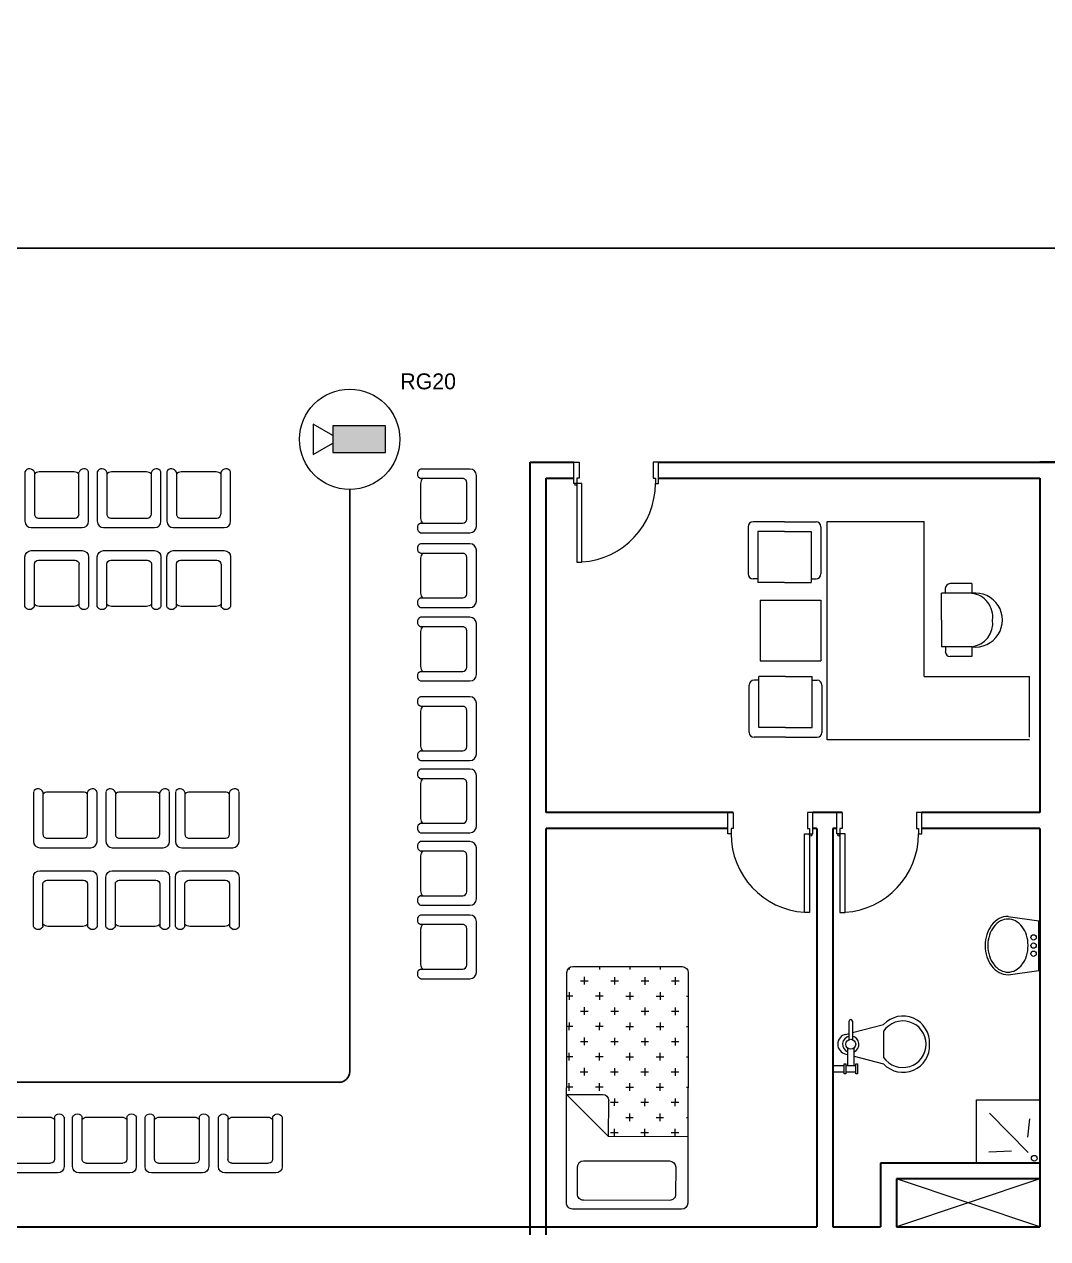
# Model space of a CAD drawing. Extents: x -59 to 582, y -1177 to 100.
# Drawn here: x 260.56 to 270.2, y -21.07 to -9.63 of the extents above; entities that cross this region are included whole.
import ezdxf
from ezdxf.enums import TextEntityAlignment as Align

# ---------------------------------------------------------------- set-up
doc = ezdxf.new("R2010")
doc.units = 0
doc.header["$LTSCALE"] = 0.15
for name, color, linetype in [('0 CCTV', 252, 'Continuous'), ('0 sockets', 252, 'Continuous'), ('AUTOINCR', 7, 'Continuous'), ('bound', 252, 'Continuous'), ('CCTV', 4, 'Continuous')]:
    doc.layers.add(name, color=color, linetype=linetype)
for name, color, linetype, lineweight in [('anal', 252, 'Continuous', 20), ('DOOR', 252, 'Continuous', 20), ('E-LT-CKT-NM', 7, 'Continuous', 30), ('FIXT', 252, 'Continuous', 9), ('FUR', 252, 'Continuous', 9), ('sofa', 252, 'Continuous', 9), ('T-CCTV', 7, 'Continuous', 0), ('wall', 252, 'Continuous', 30), ('WC', 252, 'Continuous', 9)]:
    doc.layers.add(name, color=color, linetype=linetype, lineweight=lineweight)
doc.styles.add('SDC-TEXT-ARB', font='sdc-arb.shx')

# ---------------------------------------------------------------- blocks, each defined once
blk = doc.blocks.new('A$C48FC3568')
at = {"layer": 'FUR'}
h = blk.add_hatch(dxfattribs=at)
h.set_pattern_fill('CROSS', color=256, scale=0.5, style=0)
h.set_pattern_definition([(0, (-34.60875, 58.23435), (0.125, -0.125), [0.0625, -0.1875]), (270, (-34.5775, 58.2656), (-0.125, -0.125), [0.0625, -0.1875])])
h.paths.add_polyline_path([(1.055, 0.703), (1.055, 1), (0.05, 1, 0.414214), (0, 0.95), (0, 0.05, 0.414214), (0.05, 0), (1.402, 0), (1.402, 0.653), (1.105, 0.653, -0.414214)])
for p, q in [((0, 0.95), (0, 0.05)), ((1.95, 1), (0.05, 1)), ((1.402, 0.653), (1.055, 1)), ((1.055, 1), (1.055, 0.703)), ((1.877, 0.909), (1.652, 0.909)), ((2, 0.05), (2, 0.95)), ((1.602, 0.859), (1.602, 0.15)), ((1.927, 0.15), (1.927, 0.859)), ((1.402, 0.653), (1.105, 0.653)), ((1.402, 0), (1.402, 0.653)), ((1.652, 0.1), (1.877, 0.1)), ((0.05, 0), (1.95, 0))]:
    blk.add_line(p, q, dxfattribs=at)
for centre, start, end in [((0.05, 0.95), 90, 180), ((1.652, 0.859), 90, 180), ((1.877, 0.859), 360, 90), ((1.95, 0.95), 360, 90), ((1.105, 0.703), 180, 270), ((1.652, 0.15), 180, 270), ((1.877, 0.15), 270, 0), ((0.05, 0.05), 180, 270), ((1.95, 0.05), 270, 360)]:
    blk.add_arc(centre, 0.05, start, end, dxfattribs=at)
blk = doc.blocks.new('ARCH')
at = {"layer": 'anal'}
for p, q in [((70.125, 368.325), (68.775, 367.875)), ((70.125, 367.875), (68.775, 368.325)), ((70.125, 368.325), (68.775, 367.875)), ((70.125, 367.875), (68.775, 368.325))]:
    blk.add_line(p, q, dxfattribs=at)
at = {"layer": 'bound', "color": 2}
blk.add_lwpolyline([(91.902, 377.348), (94.426, 377.348), (94.426, 312.722), (-14.994, 312.722), (-14.994, 377.09), (94.639, 377.09)], dxfattribs=at)
at = {"layer": 'DOOR'}
for points in [[(65.765, 374.875), (65.735, 374.875), (65.735, 375.075), (65.785, 375.075), (65.785, 374.925), (65.765, 374.925)], [(66.505, 374.875), (66.535, 374.875), (66.535, 375.075), (66.485, 375.075), (66.485, 374.925), (66.505, 374.925)], [(65.765, 374.875), (65.765, 374.135), (65.813, 374.135), (65.813, 374.875)], [(67.217, 371.575), (67.187, 371.575), (67.187, 371.775), (67.237, 371.775), (67.237, 371.625), (67.217, 371.625)], [(67.957, 371.575), (67.987, 371.575), (67.987, 371.775), (67.937, 371.775), (67.937, 371.625), (67.957, 371.625)], [(68.243, 371.575), (68.213, 371.575), (68.213, 371.775), (68.263, 371.775), (68.263, 371.625), (68.243, 371.625)], [(68.983, 371.575), (69.013, 371.575), (69.013, 371.775), (68.963, 371.775), (68.963, 371.625), (68.983, 371.625)], [(67.957, 371.575), (67.957, 370.835), (67.908, 370.835), (67.908, 371.575)], [(68.243, 371.575), (68.243, 370.835), (68.292, 370.835), (68.292, 371.575)]]:
    blk.add_lwpolyline(points, close=True, dxfattribs=at)
for centre in [(65.755, 374.865), (67.967, 371.565), (68.233, 371.565)]:
    blk.add_circle(centre, 0.01, dxfattribs=at)
for centre, start, end in [((65.765, 374.875), 273.7231, 0), ((67.957, 371.575), 180, 266.2769), ((68.243, 371.575), 273.7231, 0)]:
    blk.add_arc(centre, 0.74, start, end, dxfattribs=at)
at = {"layer": 'FIXT'}
for p, q in [((69.826, 370.798), (70.117, 370.757)), ((70.117, 370.289), (70.117, 370.757)), ((69.826, 370.248), (70.117, 370.289))]:
    blk.add_line(p, q, dxfattribs=at)
for centre in [(70.067, 370.6), (70.067, 370.523), (70.067, 370.446)]:
    blk.add_circle(centre, 0.025, dxfattribs=at)
for centre, radius, start, end in [((69.896, 370.544), 0.282, 142.7902, 162.5408), ((69.896, 370.544), 0.257, 142.7902, 162.5408), ((69.853, 370.577), 0.228, 118.613, 142.7902), ((69.853, 370.577), 0.203, 118.613, 142.7902), ((69.826, 370.627), 0.171, 90, 118.613), ((69.826, 370.627), 0.146, 90, 118.613), ((69.826, 370.627), 0.146, 61.387, 90), ((69.798, 370.577), 0.203, 37.2098, 61.387), ((69.755, 370.544), 0.257, 17.4592, 37.2098), ((69.964, 370.523), 0.353, 162.5408, 180), ((69.964, 370.523), 0.328, 162.5408, 180), ((69.687, 370.523), 0.328, 360, 17.4592), ((69.964, 370.523), 0.353, 180, 197.4592), ((69.964, 370.523), 0.328, 180, 197.4592), ((69.687, 370.523), 0.328, 342.5408, 0), ((69.896, 370.502), 0.282, 197.4592, 217.2098), ((69.896, 370.502), 0.257, 197.4592, 217.2098), ((69.755, 370.502), 0.257, 322.7902, 342.5408), ((69.853, 370.469), 0.228, 217.2098, 241.387), ((69.853, 370.469), 0.203, 217.2098, 241.387), ((69.826, 370.419), 0.171, 241.387, 270), ((69.826, 370.419), 0.146, 241.387, 270), ((69.826, 370.419), 0.146, 270, 298.613), ((69.798, 370.469), 0.203, 298.613, 322.7902)]:
    blk.add_arc(centre, radius, start, end, dxfattribs=at)
at = {"layer": 'FUR'}
for p, q in [((60.565, 374.984), (60.565, 374.519)), ((60.655, 374.982), (60.655, 374.587)), ((61.03, 374.984), (60.7, 374.984)), ((61.075, 374.587), (61.075, 374.982)), ((61.165, 374.519), (61.165, 374.984)), ((61.247, 374.984), (61.247, 374.519)), ((61.337, 374.982), (61.337, 374.587)), ((61.712, 374.984), (61.382, 374.984)), ((61.757, 374.587), (61.757, 374.982)), ((61.847, 374.519), (61.847, 374.984)), ((61.903, 374.984), (61.903, 374.519)), ((61.993, 374.982), (61.993, 374.587)), ((62.368, 374.984), (62.038, 374.984)), ((62.413, 374.587), (62.413, 374.982)), ((62.503, 374.519), (62.503, 374.984)), ((64.758, 375.011), (64.293, 375.011)), ((64.818, 374.471), (64.818, 374.951)), ((64.293, 374.876), (64.293, 374.546)), ((64.69, 374.921), (64.295, 374.921)), ((64.728, 374.539), (64.728, 374.884)), ((60.693, 374.549), (61.038, 374.549)), ((61.374, 374.549), (61.719, 374.549)), ((62.03, 374.549), (62.375, 374.549)), ((64.295, 374.501), (64.69, 374.501)), ((67.378, 374.468), (67.378, 374.023)), ((67.721, 374.514), (67.424, 374.514)), ((67.721, 374.514), (68.018, 374.514)), ((68.064, 374.468), (68.064, 374.023)), ((68.123, 372.461), (68.123, 374.518)), ((68.123, 374.518), (69.037, 374.518)), ((69.037, 373.056), (69.037, 374.518)), ((60.625, 374.459), (61.105, 374.459)), ((61.307, 374.459), (61.787, 374.459)), ((61.963, 374.459), (62.443, 374.459)), ((64.293, 374.411), (64.758, 374.411)), ((67.47, 374.423), (67.47, 373.943)), ((67.721, 374.423), (67.47, 374.423)), ((67.721, 374.423), (67.973, 374.423)), ((67.973, 374.423), (67.973, 373.943)), ((60.625, 374.243), (61.105, 374.243)), ((61.307, 374.243), (61.787, 374.243)), ((61.963, 374.243), (62.443, 374.243)), ((64.758, 374.307), (64.293, 374.307)), ((64.818, 373.767), (64.818, 374.247)), ((60.565, 373.718), (60.565, 374.183)), ((60.693, 374.153), (61.038, 374.153)), ((61.165, 374.183), (61.165, 373.718)), ((61.247, 373.718), (61.247, 374.183)), ((61.374, 374.153), (61.719, 374.153)), ((61.847, 374.183), (61.847, 373.718)), ((61.903, 373.718), (61.903, 374.183)), ((62.03, 374.153), (62.375, 374.153)), ((62.503, 374.183), (62.503, 373.718)), ((64.293, 374.172), (64.293, 373.842)), ((64.69, 374.217), (64.295, 374.217)), ((64.728, 373.835), (64.728, 374.18)), ((60.655, 373.72), (60.655, 374.115)), ((61.075, 374.115), (61.075, 373.72)), ((61.337, 373.72), (61.337, 374.115)), ((61.757, 374.115), (61.757, 373.72)), ((61.993, 373.72), (61.993, 374.115)), ((62.413, 374.115), (62.413, 373.72)), ((67.47, 373.977), (67.424, 373.977)), ((67.721, 373.943), (67.47, 373.943)), ((67.721, 373.943), (67.973, 373.943)), ((67.973, 373.977), (68.018, 373.977)), ((69.486, 373.932), (69.281, 373.932)), ((69.486, 373.932), (69.486, 373.841)), ((64.295, 373.797), (64.69, 373.797)), ((69.486, 373.841), (69.201, 373.841)), ((69.201, 373.589), (69.201, 373.841)), ((69.236, 373.841), (69.236, 373.886)), ((61.03, 373.718), (60.7, 373.718)), ((61.712, 373.718), (61.382, 373.718)), ((62.368, 373.718), (62.038, 373.718)), ((64.293, 373.707), (64.758, 373.707)), ((67.49, 373.777), (67.49, 373.206)), ((67.49, 373.777), (68.062, 373.777)), ((68.062, 373.777), (68.062, 373.206)), ((64.758, 373.615), (64.293, 373.615)), ((64.818, 373.075), (64.818, 373.555)), ((69.201, 373.589), (69.201, 373.338)), ((64.293, 373.48), (64.293, 373.15)), ((64.69, 373.525), (64.295, 373.525)), ((64.728, 373.143), (64.728, 373.488)), ((69.486, 373.338), (69.201, 373.338)), ((69.236, 373.338), (69.236, 373.292)), ((69.486, 373.338), (69.486, 373.246)), ((67.49, 373.206), (68.062, 373.206)), ((69.486, 373.246), (69.281, 373.246)), ((64.295, 373.105), (64.69, 373.105)), ((64.293, 373.015), (64.758, 373.015)), ((67.479, 373.022), (67.434, 373.022)), ((67.731, 373.056), (67.479, 373.056)), ((67.479, 372.576), (67.479, 373.056)), ((67.731, 373.056), (67.982, 373.056)), ((67.982, 372.576), (67.982, 373.056)), ((67.982, 373.022), (68.028, 373.022)), ((69.037, 373.056), (70.027, 373.056)), ((70.027, 372.485), (70.027, 373.056)), ((64.758, 372.866), (64.293, 372.866)), ((67.388, 372.53), (67.388, 372.976)), ((68.074, 372.53), (68.074, 372.976)), ((64.69, 372.776), (64.295, 372.776)), ((64.818, 372.326), (64.818, 372.806)), ((64.293, 372.731), (64.293, 372.401)), ((64.728, 372.394), (64.728, 372.739)), ((67.731, 372.576), (67.479, 372.576)), ((67.731, 372.576), (67.982, 372.576)), ((67.731, 372.485), (67.434, 372.485)), ((67.731, 372.485), (68.028, 372.485)), ((70.027, 372.461), (68.123, 372.461)), ((64.295, 372.356), (64.69, 372.356)), ((64.293, 372.266), (64.758, 372.266)), ((64.758, 372.185), (64.293, 372.185)), ((64.69, 372.095), (64.295, 372.095)), ((64.818, 371.645), (64.818, 372.125)), ((60.646, 371.969), (60.646, 371.504)), ((60.736, 371.967), (60.736, 371.572)), ((61.111, 371.969), (60.781, 371.969)), ((61.156, 371.572), (61.156, 371.967)), ((61.246, 371.504), (61.246, 371.969)), ((61.328, 371.969), (61.328, 371.504)), ((61.418, 371.967), (61.418, 371.572)), ((61.793, 371.969), (61.463, 371.969)), ((61.838, 371.572), (61.838, 371.967)), ((61.928, 371.504), (61.928, 371.969)), ((61.983, 371.969), (61.983, 371.504)), ((62.073, 371.967), (62.073, 371.572)), ((62.448, 371.969), (62.118, 371.969)), ((62.493, 371.572), (62.493, 371.967)), ((62.583, 371.504), (62.583, 371.969)), ((64.293, 372.05), (64.293, 371.72)), ((64.728, 371.712), (64.728, 372.057)), ((64.295, 371.675), (64.69, 371.675)), ((60.773, 371.534), (61.118, 371.534)), ((61.455, 371.534), (61.8, 371.534)), ((62.111, 371.534), (62.456, 371.534)), ((64.293, 371.585), (64.758, 371.585)), ((64.758, 371.503), (64.293, 371.503)), ((60.706, 371.444), (61.186, 371.444)), ((61.388, 371.444), (61.868, 371.444)), ((62.043, 371.444), (62.523, 371.444)), ((64.69, 371.413), (64.295, 371.413)), ((64.818, 370.963), (64.818, 371.443)), ((64.293, 371.368), (64.293, 371.038)), ((64.728, 371.03), (64.728, 371.375)), ((60.646, 370.703), (60.646, 371.168)), ((60.706, 371.228), (61.186, 371.228)), ((61.246, 371.168), (61.246, 370.703)), ((61.328, 370.703), (61.328, 371.168)), ((61.388, 371.228), (61.868, 371.228)), ((61.928, 371.168), (61.928, 370.703)), ((61.983, 370.703), (61.983, 371.168)), ((62.043, 371.228), (62.523, 371.228)), ((62.583, 371.168), (62.583, 370.703)), ((60.736, 370.705), (60.736, 371.101)), ((60.773, 371.138), (61.118, 371.138)), ((61.156, 371.101), (61.156, 370.705)), ((61.418, 370.705), (61.418, 371.101)), ((61.455, 371.138), (61.8, 371.138)), ((61.838, 371.101), (61.838, 370.705)), ((62.073, 370.705), (62.073, 371.101)), ((62.111, 371.138), (62.456, 371.138)), ((62.493, 371.101), (62.493, 370.705)), ((64.295, 370.993), (64.69, 370.993)), ((64.293, 370.903), (64.758, 370.903)), ((64.758, 370.811), (64.293, 370.811)), ((61.111, 370.703), (60.781, 370.703)), ((61.793, 370.703), (61.463, 370.703)), ((62.448, 370.703), (62.118, 370.703)), ((64.69, 370.721), (64.295, 370.721)), ((64.818, 370.271), (64.818, 370.751)), ((64.293, 370.676), (64.293, 370.346)), ((64.728, 370.339), (64.728, 370.684)), ((64.295, 370.301), (64.69, 370.301)), ((64.293, 370.211), (64.758, 370.211)), ((60.469, 368.907), (60.799, 368.907)), ((60.844, 368.905), (60.844, 368.51)), ((60.934, 368.907), (60.934, 368.442)), ((61.015, 368.442), (61.015, 368.907)), ((61.105, 368.51), (61.105, 368.905)), ((61.15, 368.907), (61.48, 368.907)), ((61.525, 368.905), (61.525, 368.51)), ((61.615, 368.907), (61.615, 368.442)), ((61.697, 368.442), (61.697, 368.907)), ((61.787, 368.51), (61.787, 368.905)), ((61.832, 368.907), (62.162, 368.907)), ((62.207, 368.905), (62.207, 368.51)), ((62.297, 368.907), (62.297, 368.442)), ((62.389, 368.442), (62.389, 368.907)), ((62.479, 368.51), (62.479, 368.905)), ((62.524, 368.907), (62.854, 368.907)), ((62.899, 368.905), (62.899, 368.51)), ((62.989, 368.907), (62.989, 368.442)), ((60.806, 368.472), (60.461, 368.472)), ((61.488, 368.472), (61.143, 368.472)), ((62.17, 368.472), (61.825, 368.472)), ((62.861, 368.472), (62.516, 368.472)), ((60.874, 368.382), (60.394, 368.382)), ((61.555, 368.382), (61.075, 368.382)), ((62.237, 368.382), (61.757, 368.382)), ((62.929, 368.382), (62.449, 368.382))]:
    blk.add_line(p, q, dxfattribs=at)
for centre, radius, start, end in [((67.424, 374.468), 0.0457, 90, 180), ((68.018, 374.468), 0.0457, 0, 90), ((67.424, 374.023), 0.0457, 180, 270), ((68.018, 374.023), 0.0457, 270, 0), ((69.281, 373.886), 0.0457, 90, 180), ((69.519, 373.589), 0.254, 262.4334, 97.5666), ((69.458, 373.617), 0.225, 352.8823, 82.8823), ((69.458, 373.561), 0.225, 277.1177, 7.1177), ((69.281, 373.292), 0.0457, 180, 270), ((67.434, 372.976), 0.0457, 90, 180), ((68.028, 372.976), 0.0457, 360, 90), ((67.434, 372.53), 0.0457, 180, 270), ((68.028, 372.53), 0.0457, 270, 360)]:
    blk.add_arc(centre, radius, start, end, dxfattribs=at)
for centre, major_axis, start_param, end_param in [((60.61, 374.966), (-0.0339, 0.0339), 4.256093, 6.69338), ((60.7, 374.924), (-0.0424, 0.0424), -0.785398, 0.062664), ((61.03, 374.924), (0.0424, 0.0424), 6.220521, 7.068583), ((61.121, 374.966), (0.0339, 0.0339), 5.87299, 8.310278), ((61.292, 374.966), (-0.0339, 0.0339), 4.256093, 6.69338), ((61.382, 374.924), (-0.0424, 0.0424), -0.785398, 0.062664), ((61.712, 374.924), (0.0424, 0.0424), 6.220521, 7.068583), ((61.802, 374.966), (0.0339, 0.0339), 5.87299, 8.310278), ((61.947, 374.966), (-0.0339, 0.0339), 4.256093, 6.69338), ((62.038, 374.924), (-0.0424, 0.0424), -0.785398, 0.062664), ((62.368, 374.924), (0.0424, 0.0424), 6.220521, 7.068583), ((62.458, 374.966), (0.0339, 0.0339), 5.87299, 8.310278), ((64.31, 374.966), (-0.0339, 0.0339), 5.87299, 8.310278), ((64.758, 374.951), (-0.0424, 0.0424), 3.926991, 5.497787), ((64.353, 374.876), (-0.0424, 0.0424), 6.220521, 7.068583), ((64.69, 374.884), (-0.0265, -0.0265), 2.356194, 3.926991), ((60.693, 374.587), (0.0265, 0.0265), 2.356194, 3.926991), ((61.038, 374.587), (0.0265, 0.0265), 3.926991, 5.497787), ((61.374, 374.587), (0.0265, 0.0265), 2.356194, 3.926991), ((61.719, 374.587), (0.0265, 0.0265), 3.926991, 5.497787), ((62.03, 374.587), (0.0265, 0.0265), 2.356194, 3.926991), ((62.375, 374.587), (0.0265, 0.0265), 3.926991, 5.497787), ((60.625, 374.519), (-0.0424, 0.0424), 0.785398, 2.356194), ((61.105, 374.519), (0.0424, 0.0424), 3.926991, 5.497787), ((61.307, 374.519), (-0.0424, 0.0424), 0.785398, 2.356194), ((61.787, 374.519), (0.0424, 0.0424), 3.926991, 5.497787), ((61.963, 374.519), (-0.0424, 0.0424), 0.785398, 2.356194), ((62.443, 374.519), (0.0424, 0.0424), 3.926991, 5.497787), ((64.31, 374.456), (-0.0339, -0.0339), 4.256093, 6.69338), ((64.353, 374.546), (-0.0424, -0.0424), -0.785398, 0.062664), ((64.69, 374.539), (-0.0265, -0.0265), 0.785398, 2.356194), ((64.758, 374.471), (-0.0424, -0.0424), 0.785398, 2.356194), ((64.31, 374.263), (-0.0339, 0.0339), 5.87299, 8.310278), ((64.758, 374.247), (-0.0424, 0.0424), 3.926991, 5.497787), ((64.353, 374.172), (-0.0424, 0.0424), 6.220521, 7.068583), ((64.69, 374.18), (-0.0265, -0.0265), 2.356194, 3.926991), ((64.31, 373.752), (-0.0339, -0.0339), 4.256093, 6.69338), ((64.353, 373.842), (-0.0424, -0.0424), -0.785398, 0.062664), ((64.69, 373.835), (-0.0265, -0.0265), 0.785398, 2.356194), ((64.758, 373.767), (-0.0424, -0.0424), 0.785398, 2.356194), ((64.31, 373.571), (-0.0339, 0.0339), 5.87299, 8.310278), ((64.758, 373.555), (-0.0424, 0.0424), 3.926991, 5.497787), ((64.353, 373.48), (-0.0424, 0.0424), 6.220521, 7.068583), ((64.69, 373.488), (-0.0265, -0.0265), 2.356194, 3.926991), ((64.31, 373.06), (-0.0339, -0.0339), 4.256093, 6.69338), ((64.353, 373.15), (-0.0424, -0.0424), -0.785398, 0.062664), ((64.69, 373.143), (-0.0265, -0.0265), 0.785398, 2.356194), ((64.758, 373.075), (-0.0424, -0.0424), 0.785398, 2.356194), ((64.31, 372.822), (-0.0339, 0.0339), 5.87299, 8.310278), ((64.758, 372.806), (-0.0424, 0.0424), 3.926991, 5.497787), ((64.353, 372.731), (-0.0424, 0.0424), 6.220521, 7.068583), ((64.69, 372.739), (-0.0265, -0.0265), 2.356194, 3.926991), ((64.31, 372.311), (-0.0339, -0.0339), 4.256093, 6.69338), ((64.353, 372.401), (-0.0424, -0.0424), -0.785398, 0.062664), ((64.69, 372.394), (-0.0265, -0.0265), 0.785398, 2.356194), ((64.758, 372.326), (-0.0424, -0.0424), 0.785398, 2.356194), ((64.31, 372.14), (-0.0339, 0.0339), 5.87299, 8.310278), ((64.758, 372.125), (-0.0424, 0.0424), 3.926991, 5.497787), ((64.353, 372.05), (-0.0424, 0.0424), 6.220521, 7.068583), ((64.69, 372.057), (-0.0265, -0.0265), 2.356194, 3.926991), ((60.691, 371.952), (-0.0339, 0.0339), 4.256093, 6.69338), ((60.781, 371.909), (-0.0424, 0.0424), -0.785398, 0.062664), ((61.111, 371.909), (0.0424, 0.0424), 6.220521, 7.068583), ((61.201, 371.952), (0.0339, 0.0339), 5.87299, 8.310278), ((61.372, 371.952), (-0.0339, 0.0339), 4.256093, 6.69338), ((61.463, 371.909), (-0.0424, 0.0424), -0.785398, 0.062664), ((61.793, 371.909), (0.0424, 0.0424), 6.220521, 7.068583), ((61.883, 371.952), (0.0339, 0.0339), 5.87299, 8.310278), ((62.028, 371.952), (-0.0339, 0.0339), 4.256093, 6.69338), ((62.118, 371.909), (-0.0424, 0.0424), -0.785398, 0.062664), ((62.448, 371.909), (0.0424, 0.0424), 6.220521, 7.068583), ((62.539, 371.952), (0.0339, 0.0339), 5.87299, 8.310278), ((64.353, 371.72), (-0.0424, -0.0424), -0.785398, 0.062664), ((64.31, 371.629), (-0.0339, -0.0339), 4.256093, 6.69338), ((64.69, 371.712), (-0.0265, -0.0265), 0.785398, 2.356194), ((64.758, 371.645), (-0.0424, -0.0424), 0.785398, 2.356194), ((60.706, 371.504), (-0.0424, 0.0424), 0.785398, 2.356194), ((60.773, 371.572), (0.0265, 0.0265), 2.356194, 3.926991), ((61.118, 371.572), (0.0265, 0.0265), 3.926991, 5.497787), ((61.186, 371.504), (0.0424, 0.0424), 3.926991, 5.497787), ((61.388, 371.504), (-0.0424, 0.0424), 0.785398, 2.356194), ((61.455, 371.572), (0.0265, 0.0265), 2.356194, 3.926991), ((61.8, 371.572), (0.0265, 0.0265), 3.926991, 5.497787), ((61.868, 371.504), (0.0424, 0.0424), 3.926991, 5.497787), ((62.043, 371.504), (-0.0424, 0.0424), 0.785398, 2.356194), ((62.111, 371.572), (0.0265, 0.0265), 2.356194, 3.926991), ((62.456, 371.572), (0.0265, 0.0265), 3.926991, 5.497787), ((62.523, 371.504), (0.0424, 0.0424), 3.926991, 5.497787), ((64.31, 371.458), (-0.0339, 0.0339), 5.87299, 8.310278), ((64.758, 371.443), (-0.0424, 0.0424), 3.926991, 5.497787), ((64.353, 371.368), (-0.0424, 0.0424), 6.220521, 7.068583), ((64.69, 371.375), (-0.0265, -0.0265), 2.356194, 3.926991), ((64.353, 371.038), (-0.0424, -0.0424), -0.785398, 0.062664), ((64.31, 370.948), (-0.0339, -0.0339), 4.256093, 6.69338), ((64.69, 371.03), (-0.0265, -0.0265), 0.785398, 2.356194), ((64.758, 370.963), (-0.0424, -0.0424), 0.785398, 2.356194), ((64.31, 370.766), (-0.0339, 0.0339), 5.87299, 8.310278), ((64.758, 370.751), (-0.0424, 0.0424), 3.926991, 5.497787), ((64.353, 370.676), (-0.0424, 0.0424), 6.220521, 7.068583), ((64.69, 370.684), (-0.0265, -0.0265), 2.356194, 3.926991), ((64.31, 370.256), (-0.0339, -0.0339), 4.256093, 6.69338), ((64.353, 370.346), (-0.0424, -0.0424), -0.785398, 0.062664), ((64.69, 370.339), (-0.0265, -0.0265), 0.785398, 2.356194), ((64.758, 370.271), (-0.0424, -0.0424), 0.785398, 2.356194)]:
    blk.add_ellipse(centre, major_axis=major_axis, ratio=1, start_param=start_param, end_param=end_param, dxfattribs=at)
at = {"layer": 'FUR', "extrusion": (0, 0, -1)}
for centre, major_axis, start_param, end_param in [((60.625, 374.183), (0.0424, 0.0424), 3.926991, 5.497787), ((61.105, 374.183), (-0.0424, 0.0424), 0.785398, 2.356194), ((61.307, 374.183), (0.0424, 0.0424), 3.926991, 5.497787), ((61.787, 374.183), (-0.0424, 0.0424), 0.785398, 2.356194), ((61.963, 374.183), (0.0424, 0.0424), 3.926991, 5.497787), ((62.443, 374.183), (-0.0424, 0.0424), 0.785398, 2.356194), ((60.693, 374.115), (0.0265, 0.0265), 3.926991, 5.497787), ((61.038, 374.115), (0.0265, 0.0265), -0.785398, 0.785398), ((61.374, 374.115), (0.0265, 0.0265), 3.926991, 5.497787), ((61.719, 374.115), (0.0265, 0.0265), -0.785398, 0.785398), ((62.03, 374.115), (0.0265, 0.0265), 3.926991, 5.497787), ((62.375, 374.115), (0.0265, 0.0265), -0.785398, 0.785398), ((60.61, 373.735), (0.0339, 0.0339), 1.1145, 3.551788), ((60.7, 373.778), (0.0424, 0.0424), 2.356194, 3.204257), ((61.03, 373.778), (-0.0424, 0.0424), 3.078929, 3.926991), ((61.121, 373.735), (-0.0339, 0.0339), 2.731397, 5.168685), ((61.292, 373.735), (0.0339, 0.0339), 1.1145, 3.551788), ((61.382, 373.778), (0.0424, 0.0424), 2.356194, 3.204257), ((61.712, 373.778), (-0.0424, 0.0424), 3.078929, 3.926991), ((61.802, 373.735), (-0.0339, 0.0339), 2.731397, 5.168685), ((61.947, 373.735), (0.0339, 0.0339), 1.1145, 3.551788), ((62.038, 373.778), (0.0424, 0.0424), 2.356194, 3.204257), ((62.368, 373.778), (-0.0424, 0.0424), 3.078929, 3.926991), ((62.458, 373.735), (-0.0339, 0.0339), 2.731397, 5.168685), ((60.706, 371.168), (0.0424, 0.0424), 3.926991, 5.497787), ((61.186, 371.168), (-0.0424, 0.0424), 0.785398, 2.356194), ((61.388, 371.168), (0.0424, 0.0424), 3.926991, 5.497787), ((61.868, 371.168), (-0.0424, 0.0424), 0.785398, 2.356194), ((62.043, 371.168), (0.0424, 0.0424), 3.926991, 5.497787), ((62.523, 371.168), (-0.0424, 0.0424), 0.785398, 2.356194), ((60.773, 371.101), (0.0265, 0.0265), 3.926991, 5.497787), ((61.118, 371.101), (0.0265, 0.0265), -0.785398, 0.785398), ((61.455, 371.101), (0.0265, 0.0265), 3.926991, 5.497787), ((61.8, 371.101), (0.0265, 0.0265), -0.785398, 0.785398), ((62.111, 371.101), (0.0265, 0.0265), 3.926991, 5.497787), ((62.456, 371.101), (0.0265, 0.0265), -0.785398, 0.785398), ((60.691, 370.721), (0.0339, 0.0339), 1.1145, 3.551788), ((60.781, 370.763), (0.0424, 0.0424), 2.356194, 3.204257), ((61.111, 370.763), (-0.0424, 0.0424), 3.078929, 3.926991), ((61.201, 370.721), (-0.0339, 0.0339), 2.731397, 5.168685), ((61.372, 370.721), (0.0339, 0.0339), 1.1145, 3.551788), ((61.463, 370.763), (0.0424, 0.0424), 2.356194, 3.204257), ((61.793, 370.763), (-0.0424, 0.0424), 3.078929, 3.926991), ((61.883, 370.721), (-0.0339, 0.0339), 2.731397, 5.168685), ((62.028, 370.721), (0.0339, 0.0339), 1.1145, 3.551788), ((62.118, 370.763), (0.0424, 0.0424), 2.356194, 3.204257), ((62.448, 370.763), (-0.0424, 0.0424), 3.078929, 3.926991), ((62.539, 370.721), (-0.0339, 0.0339), 2.731397, 5.168685), ((60.799, 368.847), (0.0424, 0.0424), -0.785398, 0.062664), ((60.889, 368.89), (0.0339, 0.0339), 4.256093, 6.69338), ((61.06, 368.89), (-0.0339, 0.0339), 5.87299, 8.310278), ((61.15, 368.847), (-0.0424, 0.0424), 6.220521, 7.068583), ((61.48, 368.847), (0.0424, 0.0424), -0.785398, 0.062664), ((61.571, 368.89), (0.0339, 0.0339), 4.256093, 6.69338), ((61.742, 368.89), (-0.0339, 0.0339), 5.87299, 8.310278), ((61.832, 368.847), (-0.0424, 0.0424), 6.220521, 7.068583), ((62.162, 368.847), (0.0424, 0.0424), -0.785398, 0.062664), ((62.252, 368.89), (0.0339, 0.0339), 4.256093, 6.69338), ((62.434, 368.89), (-0.0339, 0.0339), 5.87299, 8.310278), ((62.524, 368.847), (-0.0424, 0.0424), 6.220521, 7.068583), ((62.854, 368.847), (0.0424, 0.0424), -0.785398, 0.062664), ((62.944, 368.89), (0.0339, 0.0339), 4.256093, 6.69338), ((60.806, 368.51), (0.0265, 0.0265), 0.785398, 2.356194), ((60.874, 368.442), (0.0424, 0.0424), 0.785398, 2.356194), ((61.075, 368.442), (-0.0424, 0.0424), 3.926991, 5.497787), ((61.143, 368.51), (0.0265, 0.0265), 2.356194, 3.926991), ((61.488, 368.51), (0.0265, 0.0265), 0.785398, 2.356194), ((61.555, 368.442), (0.0424, 0.0424), 0.785398, 2.356194), ((61.757, 368.442), (-0.0424, 0.0424), 3.926991, 5.497787), ((61.825, 368.51), (0.0265, 0.0265), 2.356194, 3.926991), ((62.17, 368.51), (0.0265, 0.0265), 0.785398, 2.356194), ((62.237, 368.442), (0.0424, 0.0424), 0.785398, 2.356194), ((62.449, 368.442), (-0.0424, 0.0424), 3.926991, 5.497787), ((62.516, 368.51), (0.0265, 0.0265), 2.356194, 3.926991), ((62.861, 368.51), (0.0265, 0.0265), 0.785398, 2.356194), ((62.929, 368.442), (0.0424, 0.0424), 0.785398, 2.356194)]:
    blk.add_ellipse(centre, major_axis=major_axis, ratio=1, start_param=start_param, end_param=end_param, dxfattribs=at)
at = {"layer": 'sofa'}
for p, q in [((69.528, 369.069), (70.127, 369.069)), ((69.528, 368.469), (69.528, 369.069)), ((70.016, 368.574), (69.651, 368.946)), ((70.012, 368.72), (70.031, 368.892)), ((69.644, 368.582), (69.858, 368.589))]:
    blk.add_line(p, q, dxfattribs=at)
blk.add_circle((70.073, 368.52), 0.0268, dxfattribs=at)
at = {"layer": 'wall'}
for p, q in [((65.325, 375.075), (65.735, 375.075)), ((65.325, 367.8), (65.325, 375.075)), ((66.535, 375.075), (70.275, 375.075)), ((73.915, 375.075), (70.125, 375.075)), ((65.475, 374.925), (65.735, 374.925)), ((65.475, 371.775), (65.475, 374.925)), ((66.535, 374.925), (70.125, 374.925)), ((70.125, 374.925), (70.125, 371.775)), ((70.125, 374.925), (70.125, 371.775)), ((67.237, 371.775), (65.475, 371.775)), ((68.263, 371.775), (67.987, 371.775)), ((70.125, 371.775), (69.013, 371.775)), ((67.187, 371.625), (65.475, 371.625)), ((65.475, 367.8), (65.475, 371.625)), ((68.025, 371.625), (67.987, 371.625)), ((68.025, 371.625), (68.025, 367.875)), ((68.213, 371.625), (68.175, 371.625)), ((68.175, 371.625), (68.175, 367.875)), ((70.125, 371.625), (69.013, 371.625)), ((69.583, 371.625), (69.563, 371.625)), ((70.125, 371.625), (70.125, 368.475)), ((70.125, 371.625), (70.125, 367.875)), ((70.125, 368.475), (68.625, 368.475)), ((68.625, 368.475), (68.625, 367.875)), ((70.125, 368.325), (68.775, 368.325)), ((68.775, 368.325), (68.775, 367.875)), ((70.125, 368.325), (70.125, 367.875)), ((55.725, 367.875), (65.4, 367.875)), ((65.25, 367.875), (68.025, 367.875)), ((68.175, 367.875), (68.625, 367.875)), ((68.775, 367.875), (70.125, 367.875))]:
    blk.add_line(p, q, dxfattribs=at)
at = {"layer": 'WC'}
for p, q in [((68.329, 369.637), (68.329, 369.81)), ((68.36, 369.81), (68.36, 369.637)), ((68.361, 369.703), (68.654, 369.779)), ((68.299, 369.686), (68.33, 369.695)), ((68.654, 369.717), (68.654, 369.47)), ((68.314, 369.56), (68.314, 369.393)), ((68.376, 369.393), (68.376, 369.559)), ((68.299, 369.501), (68.314, 369.497)), ((68.376, 369.481), (68.654, 369.409)), ((68.175, 369.393), (68.283, 369.393)), ((68.283, 369.331), (68.175, 369.331)), ((68.283, 369.409), (68.299, 369.409)), ((68.283, 369.316), (68.283, 369.409)), ((68.299, 369.409), (68.299, 369.316)), ((68.299, 369.393), (68.391, 369.393)), ((68.391, 369.331), (68.299, 369.331)), ((68.391, 369.316), (68.391, 369.409)), ((68.391, 369.409), (68.407, 369.409)), ((68.407, 369.409), (68.407, 369.316)), ((68.299, 369.316), (68.283, 369.316)), ((68.407, 369.316), (68.391, 369.316))]:
    blk.add_line(p, q, dxfattribs=at)
blk.add_circle((68.345, 369.594), 0.0463, dxfattribs=at)
for centre, radius, start, end in [((68.345, 369.81), 0.0154, 360, 180), ((68.837, 369.609), 0.25, 356.62, 136.9828), ((68.835, 369.593), 0.22, 0.3, 145.4946), ((68.316, 369.594), 0.0942, 100.3889, 259.6111), ((68.345, 369.594), 0.0772, 101.423, 247.1495), ((68.345, 369.594), 0.0772, 293.4137, 78.1237), ((68.837, 369.579), 0.25, 223.0172, 3.38), ((68.835, 369.595), 0.22, 214.5054, 359.7)]:
    blk.add_arc(centre, radius, start, end, dxfattribs=at)
at = {"layer": 'FUR', "extrusion": (0, 0, -1), "xscale": 1.142857142856969, "yscale": 1.142857142856969, "zscale": -1.142857142857, "rotation": 270.1259017659578}
blk.add_blockref('A$C48FC3568', (-66.814, 370.325), dxfattribs=at)
blk = doc.blocks.new('LEGEND_dwg_CCTV DOME-1155345-TELECOMMUNICATION LEGEND_ GENERAL NOTES _SYMBOLS _ ABBREVIATIONS')
at = {"layer": 'T-CCTV'}
blk.add_hatch(color=256, dxfattribs=at).paths.add_polyline_path([(255, -95.2), (-120.1, -95.2), (-120.1, 95.2), (255, 95.2)], flags=0)
at = {"layer": 'T-CCTV', "flags": 128}
for points in [[(-120.1, 27.6), (-261.6, 107.6), (-261.6, -107.6), (-120.1, -27.6)], [(255, -95.2), (255, 95.2), (-120.1, 95.2), (-120.1, -95.2), (255, -95.2)]]:
    blk.add_lwpolyline(points, dxfattribs=at)
at = {"layer": 'T-CCTV'}
blk.add_circle((0, 0), 358.2, dxfattribs=at)
blk = doc.blocks.new('RG CAMERA')
at = {"layer": 'CCTV', "xscale": 1.150579243575653, "yscale": 1.150579243575653, "zscale": 1.150579243575653}
blk.add_blockref('LEGEND_dwg_CCTV DOME-1155345-TELECOMMUNICATION LEGEND_ GENERAL NOTES _SYMBOLS _ ABBREVIATIONS', (0, 0), dxfattribs=at)
at = {"layer": 'E-LT-CKT-NM', "style": 'SDC-TEXT-ARB'}
blk.add_attdef('RG', (-317.6, 445.2), '', height=326.1, dxfattribs=at)
blk = doc.blocks.new('EE')
at = {"layer": '0 sockets'}
h = blk.add_hatch(color=6, dxfattribs=at)
h.dxf.hatch_style = 1
h.paths.add_polyline_path([(582.394, 81.841), (-59.115, 81.841), (-59.115, -114.582), (582.394, -114.582)])
h.paths.add_polyline_path([(577.394, 76.841), (577.394, -109.582), (-54.115, -109.582), (-54.115, 76.841)], flags=16)
h.paths.add_polyline_path([(408.026, -15.139, -1), (406.517, -15.139, -1)], flags=0)
h.paths.add_polyline_path([(457.783, -31.119, 0.414214), (457.683, -31.019), (444.311, -31.019, 0.414214), (444.211, -31.119), (444.211, -48.447), (415.834, -48.447), (415.834, -19.483), (417.425, -19.483, 0.414214), (417.525, -19.383), (417.525, -15.239, 0.414214), (417.425, -15.139), (407.274, -15.139), (407.271, -15.893), (407.271, -15.139), (417.525, -15.139), (417.525, -19.483), (415.934, -19.483, 0.414214), (415.834, -19.583), (415.834, -48.347, 0.414214), (415.934, -48.447), (444.111, -48.447, 0.414214), (444.211, -48.347), (444.211, -31.019), (457.783, -31.019)], flags=0)
h.paths.add_polyline_path([(244.611, -46.068), (244.611, -46.014), (244.523, -46.014, -0.279526)], flags=0)
h.paths.add_polyline_path([(404.69, 26.947), (525.035, 26.947), (525.035, 46.285), (404.69, 46.285)], flags=8)
h.paths.add_polyline_path([(202.644, 24.078), (289.319, 24.078), (289.319, 38.411), (202.644, 38.411)], flags=8)
h.paths.add_polyline_path([(30.92, 26.429), (112.59, 26.429), (112.59, 40.761), (30.92, 40.761)], flags=8)
h.paths.add_polyline_path([(441.881, -10.206), (442.216, -10.206), (442.216, -9.756), (441.881, -9.756)], flags=8)
h.paths.add_polyline_path([(422.272, -10.246), (422.622, -10.246), (422.622, -9.796), (422.272, -9.796)], flags=8)
h.paths.add_polyline_path([(406.509, -14.41), (406.859, -14.41), (406.859, -13.96), (406.509, -13.96)], flags=8)
h.paths.add_polyline_path([(406.21, -35.713), (406.546, -35.713), (406.546, -35.263), (406.21, -35.263)], flags=8)
h.paths.add_polyline_path([(422.841, -60.607), (423.191, -60.607), (423.191, -60.157), (422.841, -60.157)], flags=8)
h.paths.add_polyline_path([(442.391, -60.84), (442.755, -60.84), (442.755, -60.39), (442.391, -60.39)], flags=8)
h.paths.add_polyline_path([(456.844, -54.1), (457.194, -54.1), (457.194, -53.65), (456.844, -53.65)], flags=8)
h.paths.add_polyline_path([(470.858, -50.81), (471.208, -50.81), (471.208, -50.36), (470.858, -50.36)], flags=8)
h.paths.add_polyline_path([(490.123, -50.756), (490.345, -50.756), (490.345, -50.306), (490.123, -50.306)], flags=8)
h.paths.add_polyline_path([(225.509, -20.343), (226.134, -20.343), (226.134, -20.118), (225.509, -20.118)], flags=8)
h.paths.add_polyline_path([(233.7, -19.938), (234.325, -19.938), (234.325, -19.713), (233.7, -19.713)], flags=8)
h.paths.add_polyline_path([(241.875, -19.552), (242.5, -19.552), (242.5, -19.327), (241.875, -19.327)], flags=8)
h.paths.add_polyline_path([(245.171, -24.632), (245.796, -24.632), (245.796, -24.407), (245.171, -24.407)], flags=8)
h.paths.add_polyline_path([(247.813, -19.255), (248.438, -19.255), (248.438, -19.03), (247.813, -19.03)], flags=8)
h.paths.add_polyline_path([(249.648, -13.387), (250.273, -13.387), (250.273, -13.162), (249.648, -13.162)], flags=8)
h.paths.add_polyline_path([(257.323, -15.794), (257.948, -15.794), (257.948, -15.569), (257.323, -15.569)], flags=8)
h.paths.add_polyline_path([(257.582, -13.183), (258.157, -13.183), (258.157, -12.958), (257.582, -12.958)], flags=8)
h.paths.add_polyline_path([(264.064, -13.101), (264.664, -13.101), (264.664, -12.876), (264.064, -12.876)], flags=8)
h.paths.add_polyline_path([(288.789, -40.902), (289.364, -40.902), (289.364, -40.677), (288.789, -40.677)], flags=8)
h.paths.add_polyline_path([(280.687, -41.005), (281.262, -41.005), (281.262, -40.78), (280.687, -40.78)], flags=8)
h.paths.add_polyline_path([(270.864, -40.875), (271.439, -40.875), (271.439, -40.65), (270.864, -40.65)], flags=8)
h.paths.add_polyline_path([(261.434, -40.771), (262.009, -40.771), (262.009, -40.546), (261.434, -40.546)], flags=8)
h.paths.add_polyline_path([(254.764, -40.853), (255.339, -40.853), (255.339, -40.628), (254.764, -40.628)], flags=8)
h.paths.add_polyline_path([(247.008, -40.845), (247.583, -40.845), (247.583, -40.62), (247.008, -40.62)], flags=8)
h.paths.add_polyline_path([(245.852, -36.479), (246.427, -36.479), (246.427, -36.254), (245.852, -36.254)], flags=8)
h.paths.add_polyline_path([(243.934, -41.639), (244.509, -41.639), (244.509, -41.414), (243.934, -41.414)], flags=8)
h.paths.add_polyline_path([(245.534, -46.587), (246.059, -46.587), (246.059, -46.362), (245.534, -46.362)], flags=8)
h.paths.add_polyline_path([(245.361, -51.832), (245.911, -51.832), (245.911, -51.607), (245.361, -51.607)], flags=8)
h.paths.add_polyline_path([(239.721, -52.272), (240.321, -52.272), (240.321, -52.047), (239.721, -52.047)], flags=8)
h.paths.add_polyline_path([(232.069, -52.917), (232.669, -52.917), (232.669, -52.692), (232.069, -52.692)], flags=8)
h.paths.add_polyline_path([(225.559, -53.646), (226.159, -53.646), (226.159, -53.421), (225.559, -53.421)], flags=8)
h.paths.add_polyline_path([(227.614, -48.128), (228.214, -48.128), (228.214, -47.903), (227.614, -47.903)], flags=8)
h.paths.add_polyline_path([(219.528, -49.489), (220.128, -49.489), (220.128, -49.264), (219.528, -49.264)], flags=8)
h.paths.add_polyline_path([(217.77, -44.284), (218.37, -44.284), (218.37, -44.059), (217.77, -44.059)], flags=8)
h.paths.add_polyline_path([(216.443, -34.713), (217.043, -34.713), (217.043, -34.488), (216.443, -34.488)], flags=8)
h.paths.add_polyline_path([(216.799, -27.091), (217.399, -27.091), (217.399, -26.866), (216.799, -26.866)], flags=8)
h.paths.add_polyline_path([(216.729, -21.755), (217.279, -21.755), (217.279, -21.53), (216.729, -21.53)], flags=8)
h.paths.add_polyline_path([(84.862, -42.445), (85.387, -42.445), (85.387, -42.22), (84.862, -42.22)], flags=8)
h.paths.add_polyline_path([(82.46, -48.761), (83.01, -48.761), (83.01, -48.536), (82.46, -48.536)], flags=8)
h.paths.add_polyline_path([(78.417, -48.71), (78.942, -48.71), (78.942, -48.485), (78.417, -48.485)], flags=8)
h.paths.add_polyline_path([(75.547, -42.452), (76.072, -42.452), (76.072, -42.227), (75.547, -42.227)], flags=8)
h.paths.add_polyline_path([(74.019, -42.418), (74.544, -42.418), (74.544, -42.193), (74.019, -42.193)], flags=8)
h.paths.add_polyline_path([(72.86, -48.761), (73.385, -48.761), (73.385, -48.536), (72.86, -48.536)], flags=8)
h.paths.add_polyline_path([(68.651, -48.707), (69.176, -48.707), (69.176, -48.482), (68.651, -48.482)], flags=8)
h.paths.add_polyline_path([(69.271, -42.456), (69.796, -42.456), (69.796, -42.231), (69.271, -42.231)], flags=8)
h.paths.add_polyline_path([(65.66, -42.443), (66.185, -42.443), (66.185, -42.218), (65.66, -42.218)], flags=8)
h.paths.add_polyline_path([(63.354, -48.708), (63.879, -48.708), (63.879, -48.483), (63.354, -48.483)], flags=8)
h.paths.add_polyline_path([(58.957, -48.718), (59.432, -48.718), (59.432, -48.493), (58.957, -48.493)], flags=8)
h.paths.add_polyline_path([(56.584, -43.041), (57.084, -43.041), (57.084, -42.816), (56.584, -42.816)], flags=8)
h.paths.add_polyline_path([(55.215, -39.312), (55.765, -39.312), (55.765, -39.087), (55.215, -39.087)], flags=8)
h.paths.add_polyline_path([(47.25, -39.118), (47.8, -39.118), (47.8, -38.893), (47.25, -38.893)], flags=8)
h.paths.add_polyline_path([(36.681, -56.177), (37.231, -56.177), (37.231, -55.952), (36.681, -55.952)], flags=8)
h.paths.add_polyline_path([(28.093, -56.08), (28.643, -56.08), (28.643, -55.855), (28.093, -55.855)], flags=8)
h.paths.add_polyline_path([(11.224, -49.617), (11.774, -49.617), (11.774, -49.392), (11.224, -49.392)], flags=8)
h.paths.add_polyline_path([(15.154, -39.272), (15.704, -39.272), (15.704, -39.047), (15.154, -39.047)], flags=8)
h.paths.add_polyline_path([(15.215, -30.394), (15.765, -30.394), (15.765, -30.169), (15.215, -30.169)], flags=8)
h.paths.add_polyline_path([(12.584, -22.24), (13.134, -22.24), (13.134, -22.015), (12.584, -22.015)], flags=8)
h.paths.add_polyline_path([(13.44, -29.574), (13.94, -29.574), (13.94, -29.349), (13.44, -29.349)], flags=8)

msp = doc.modelspace()

# ---------------------------------------------------------------- linework, layer by layer
at = {"layer": '0 sockets', "color": 4}
msp.add_lwpolyline([(257.283, -35.012), (257.283, -31.53, 0.414214), (257.183, -31.43), (244.811, -31.43, 0.414214), (244.711, -31.53), (244.711, -48.657, -0.414214), (244.611, -48.757), (215.634, -48.757, -0.414214), (215.534, -48.657), (215.534, -19.694, -0.414214), (215.634, -19.594), (263.525, -19.594, 0.414214), (263.625, -19.494), (263.625, -14.012)], format="xyb", dxfattribs=at)

# ---------------------------------------------------------------- block references
at = {"layer": '0 CCTV', "color": 2}
ref = msp.add_blockref('RG CAMERA', (263.625, -13.539), dxfattribs=dict(at, xscale=0.001147, yscale=0.001147, zscale=0.001147))
ref.add_attrib('RG', 'RG', (263.261, -13.029), dxfattribs={"layer": 'E-LT-CKT-NM', "height": 0.00374, "style": 'SDC-TEXT-ARB'})
at = {"layer": '0 sockets', "color": 3}
for name, p in [('EE', (0, 0)), ('ARCH', (200, -388.83))]:
    msp.add_blockref(name, p, dxfattribs=at)

# ---------------------------------------------------------------- texts
at = {"layer": 'AUTOINCR', "color": 1}
msp.add_text('RG20', height=0.15, dxfattribs=at).set_placement((264.102, -13.113), align=Align.BOTTOM_LEFT)

doc.saveas('drawing.dxf')
